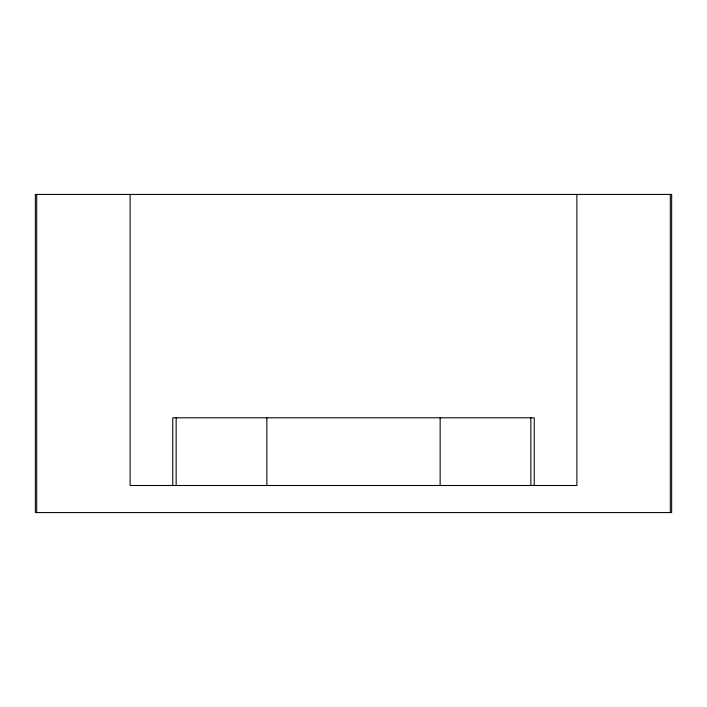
<?xml version="1.0" encoding="UTF-8"?>
<svg xmlns="http://www.w3.org/2000/svg" width="707" height="707" viewBox="0 0 707 707"><rect width="100%" height="100%" fill="white"/><g stroke="black" fill="none" stroke-linecap="round" stroke-linejoin="round"><path stroke-width="1.06" d="M670.298 194.425L670.298 512.575M576.885 194.425L576.885 485.497L130.115 485.497L130.115 194.425M534.236 485.497L534.236 417.81L172.764 417.81L172.764 485.497M530.851 417.81L530.851 485.497M440.143 417.81L440.143 485.497M266.857 417.81L266.857 485.497M176.149 417.81L176.149 485.497M36.702 194.425L36.702 512.575M671.65 194.425L35.35 194.425L35.35 512.575L671.65 512.575L671.65 194.425"/></g></svg>
